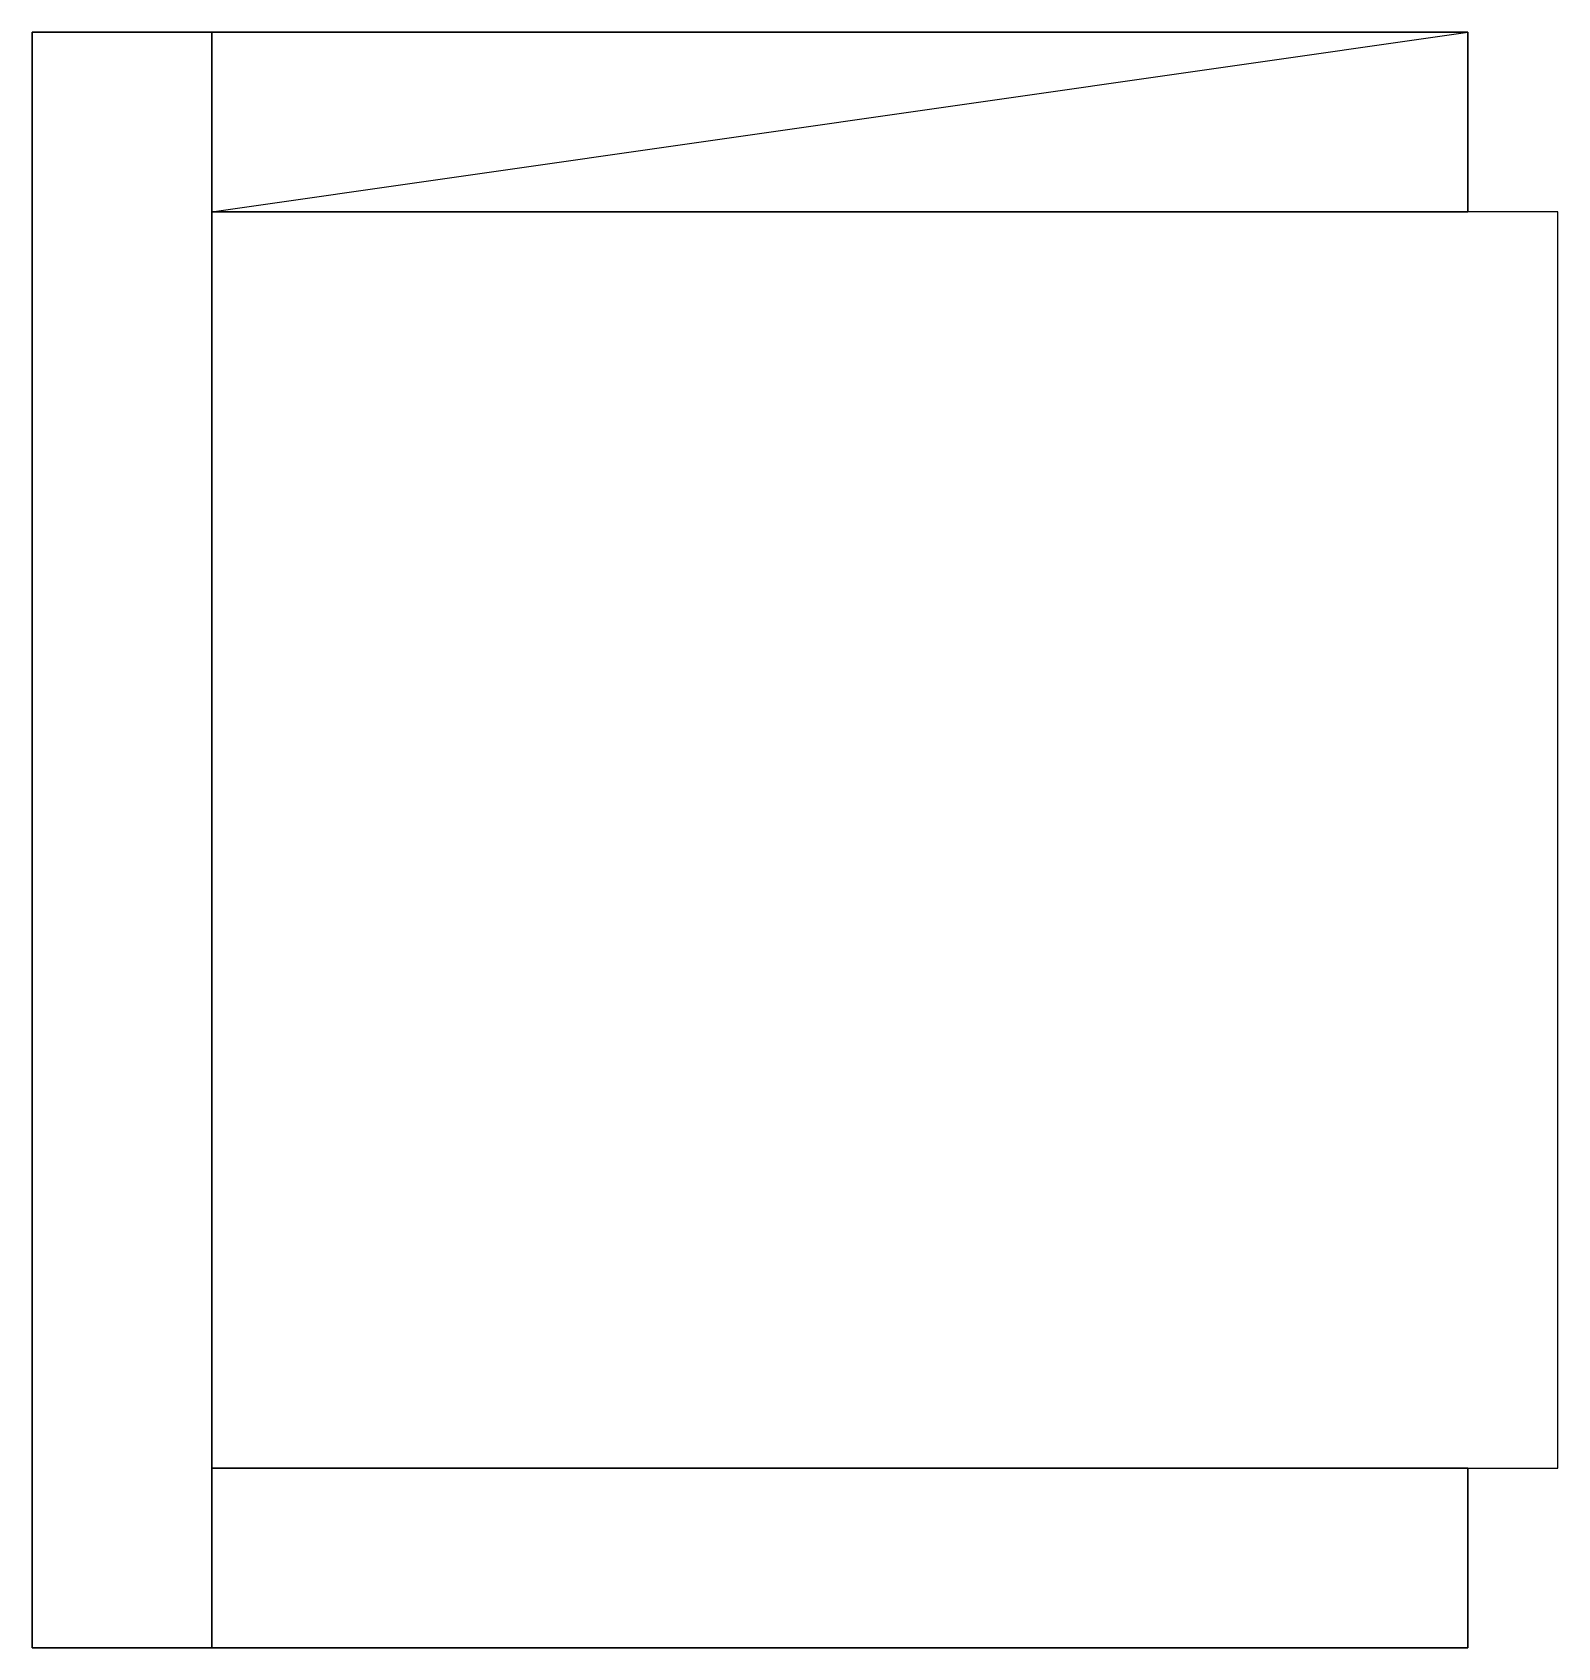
# Model space of a CAD drawing. Header units: inches. Extents: x 0 to 34, y 0 to 36.
import ezdxf

# ---------------------------------------------------------------- set-up
doc = ezdxf.new("R2010")
doc.units = ezdxf.units.IN
doc.header["$MEASUREMENT"] = 0
for name, color, linetype in [('Back', 6, 'Continuous'), ('Seat', 4, 'Continuous'), ('Side', 2, 'Continuous')]:
    doc.layers.add(name, color=color, linetype=linetype)

msp = doc.modelspace()

# ---------------------------------------------------------------- linework, layer by layer
at = {"layer": 'Back'}
for p, q in [((0, 36, 34), (0, 36)), ((4, 36, 34), (4, 36)), ((2, 0, 34), (0, 0, 34)), ((0, 0, 34), (0, 0)), ((4, 0, 34), (4, 0))]:
    msp.add_line(p, q, dxfattribs=at)
msp.add_lwpolyline([(0, 0), (4, 0), (4, 36), (0, 36)], close=True, dxfattribs=at)
at = {"layer": 'Back', "elevation": 34}
msp.add_lwpolyline([(0, 0), (4, 0), (4, 36), (0, 36)], close=True, dxfattribs=at)
at = {"layer": 'Back'}
for points in [[(4, 36, 34), (0, 36, 34), (0, 0, 34), (4, 0, 34)], [(4, 0, 34), (0, 0, 34), (0, 36, 34), (4, 36, 34)]]:
    msp.add_3dface(points, dxfattribs=at)
at = {"layer": 'Seat'}
for p, q in [((4, 32, 12), (4, 32, 14)), ((34, 32, 12), (34, 32, 14)), ((4, 4, 12), (4, 4, 14)), ((34, 4, 12), (34, 4, 14))]:
    msp.add_line(p, q, dxfattribs=at)
for elevation in [12, 14]:
    msp.add_lwpolyline([(4, 4), (34, 4), (34, 32), (4, 32)], close=True, dxfattribs=dict(at, elevation=elevation))
msp.add_3dface([(34, 32, 12), (4, 32, 12), (4, 4, 12), (34, 4, 12)], dxfattribs=at)
at = {"layer": 'Side'}
for p, q in [((4, 36, 24), (4, 36)), ((32, 36, 24), (32, 36)), ((4, 32, 24), (4, 32)), ((32, 32, 24), (32, 32)), ((4, 4, 24), (4, 4)), ((32, 4, 24), (32, 4)), ((4, 0, 24), (4, 0)), ((32, 0, 24), (32, 0))]:
    msp.add_line(p, q, dxfattribs=at)
for points in [[(4, 36), (32, 36), (32, 32), (4, 32)], [(4, 0), (32, 0), (32, 4), (4, 4)]]:
    msp.add_lwpolyline(points, close=True, dxfattribs=at)
at = {"layer": 'Side', "elevation": 24}
for points in [[(4, 36), (32, 36), (32, 32), (4, 32)], [(4, 0), (32, 0), (32, 4), (4, 4)]]:
    msp.add_lwpolyline(points, close=True, dxfattribs=at)
at = {"layer": 'Side'}
for points in [[(32, 32, 24), (32, 36, 24), (4, 36, 24), (4, 32, 24)], [(32, 36), (4, 36), (4, 32)], [(32, 0, 24), (4, 0, 24), (4, 4, 24), (32, 4, 24)], [(4, 4), (4, 0), (32, 0), (32, 4)]]:
    msp.add_3dface(points, dxfattribs=at)

doc.saveas('drawing.dxf')
